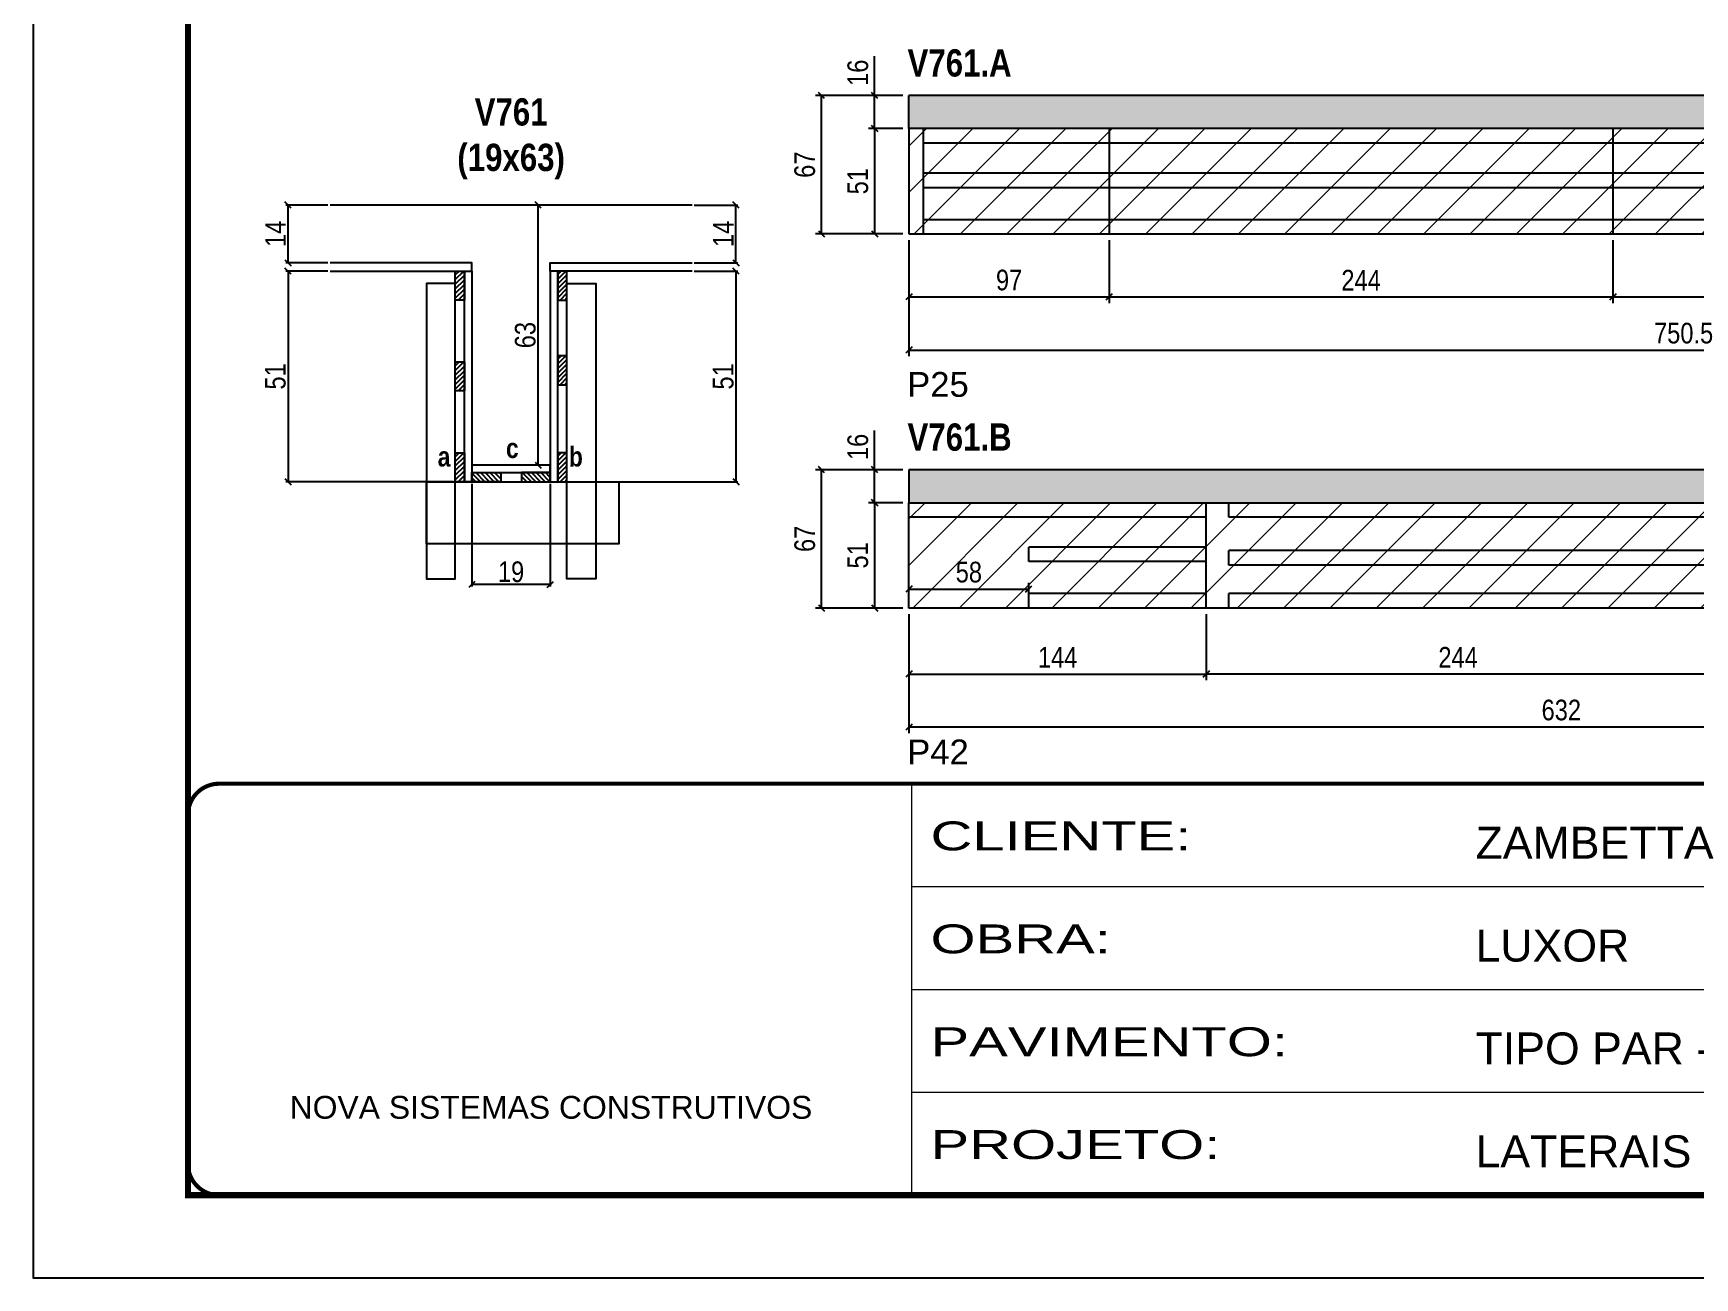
# Model space of a CAD drawing. Extents: x 3309 to 9563, y -2522 to 14608.
# Drawn here: x 4908 to 5713, y 7815 to 8418 of the extents above; entities that cross this region are included whole.
import ezdxf

# ---------------------------------------------------------------- set-up
doc = ezdxf.new("R2010")
doc.units = 0
doc.header["$PDMODE"] = 35
doc.header["$PDSIZE"] = -10
doc.linetypes.add('CONTINUO', pattern=[0])
doc.linetypes.add('DASHED', pattern=[0.75, 0.5, -0.25])
for name, color, linetype in [('5', 5, 'Continuous'), ('COTA', 241, 'Continuous'), ('detalhes', 4, 'Continuous'), ('NOMENCLATURA', 7, 'Continuous'), ('Painéis', 200, 'Continuous'), ('SARR_2.2x7', 40, 'Continuous'), ('SARR_3.5x7', 81, 'Continuous')]:
    doc.layers.add(name, color=color, linetype=linetype)
for name, color, linetype, lineweight in [('CONCRETO', 251, 'Continuous', 25), ('Folhas', 255, 'Continuous', 9), ('Hachura', 251, 'Continuous', 9), ('SARRAFO DE PRESSAO', 251, 'DASHED', 9)]:
    doc.layers.add(name, color=color, linetype=linetype, lineweight=lineweight)
doc.layers.add('Laje_Perimetro', color=7, linetype='Continuous', plot=False)
doc.styles.add('ARIAL', font='arial.ttf')
doc.styles.add('COTA TECNICA', font='techl___.ttf', dxfattribs={"height": 10})
doc.styles.add('COTA TECNICA 2X', font='techl___.ttf', dxfattribs={"height": 10})
doc.styles.get("Standard").update_dxf_attribs({"font": 'arial.ttf'})
doc.styles.add('TECNICA', font='techb___.ttf', dxfattribs={"height": 10})
doc.styles.add('Tecnologia', font='')
doc.styles.get('Tecnologia').set_extended_font_data('Forgotten Futurist')
doc.dimstyles.new('PAINEL', dxfattribs={"dimtxt": 10, "dimasz": 3, "dimexe": 3, "dimexo": 3, "dimgap": 3, "dimtad": 1, "dimdec": 1, "dimzin": 12, "dimdsep": 46, "dimtxsty": 'COTA TECNICA', "dimblk1": 'OBLIQUE', "dimblk2": 'OBLIQUE', "dimsah": 1, "dimcen": 0.9, "dimclrd": 4, "dimclre": 4, "dimclrt": 240, "dimadec": 1, "dimazin": 3, "dimtfac": 1, "dimtdec": 1, "dimtmove": 0, "dimatfit": 3, "dimfxl": 1, "dimtolj": 1, "dimtzin": 12, "dimarcsym": 0})
doc.dimstyles.new('SECAO', dxfattribs={"dimscale": 0.333333, "dimtxt": 5, "dimasz": 9, "dimexe": 3, "dimexo": 3, "dimgap": 3, "dimtad": 1, "dimdec": 1, "dimlfac": 0.5, "dimzin": 12, "dimdsep": 46, "dimtxsty": 'COTA TECNICA 2X', "dimblk1": 'OBLIQUE', "dimblk2": 'OBLIQUE', "dimsah": 1, "dimcen": 0.9, "dimclrd": 4, "dimclre": 4, "dimclrt": 240, "dimadec": 1, "dimazin": 3, "dimtfac": 1, "dimtdec": 1, "dimtmove": 0, "dimatfit": 3, "dimfxl": 1, "dimtolj": 1, "dimtzin": 12, "dimarcsym": 0})
pattern_1 = [(135, (38355.8863, -115311.7013), (-1.122532015, -1.122532015), [])]
pattern_2 = [(45, (-118399.822, -24933.0702), (-1.122532015, 1.122532015), [])]
pattern_3 = [(45, (-118399.822, -25021.0702), (-1.122532015, 1.122532015), [])]

# ---------------------------------------------------------------- blocks, each defined once
blk = doc.blocks.new('9999999999')
at = {"color": 30, "linetype": 'CONTINUO'}
for p, q in [((98564.56, 34230.21), (98564.56, 34429.45)), ((98564.56, 34379.64), (99583.98, 34379.64)), ((98564.56, 34329.83), (99487.98, 34329.83)), ((98564.56, 34280.02), (99487.98, 34280.02))]:
    blk.add_line(p, q, dxfattribs=at)
at = {"color": 30, "linetype": 'CONTINUO', "const_width": 2}
blk.add_lwpolyline([(99583.98, 34230.21), (99583.98, 34414.45, 0.414214), (99568.98, 34429.45), (98228.98, 34429.45, 0.414214), (98213.98, 34414.45), (98213.98, 34245.21, 0.414214), (98228.98, 34230.21), (99583.98, 34230.21)], format="xyb", dxfattribs=at)
at = {"layer": 'Folhas'}
blk.add_lwpolyline([(98138.98, 34190.21), (99623.98, 34190.21), (99623.98, 35240.21), (98138.98, 35240.21)], close=True, dxfattribs=at)
at = {"layer": 'Folhas', "color": 30, "const_width": 3}
blk.add_lwpolyline([(98213.98, 34230.21), (99583.98, 34230.21), (99583.98, 35200.21), (98213.98, 35200.21)], close=True, dxfattribs=at)
at = {"color": 7, "linetype": 'Continuous', "ltscale": 5, "style": 'ARIAL'}
for s, height, p in [('ZAMBETTA', 15.483, (98837.68, 34393.13)), ('LUXOR', 15.483, (98837.68, 34343.32)), ('TIPO PAR - 1°ETAPA', 15.4829, (98837.68, 34293.51)), ('NOVA SISTEMAS CONSTRUTIVOS', 11.0592, (98263.19, 34267.21)), ('LATERAIS DE VIGAS', 15.4829, (98837.68, 34243.7))]:
    blk.add_text(s, height=height, dxfattribs=at).set_placement(p)
at = {"layer": 'Folhas', "color": 7, "style": 'Tecnologia', "width": 1.5}
for s, p in [('CLIENTE:', (98573.65, 34397.17)), ('OBRA:', (98573.65, 34347.31)), ('PAVIMENTO:', (98573.65, 34297.5)), ('PROJETO:', (98573.65, 34247.69))]:
    blk.add_text(s, height=14, dxfattribs=at).set_placement(p)
blk = doc.blocks.new('_Oblique')
at = {"color": 0, "linetype": 'ByBlock', "lineweight": -2}
blk.add_line((-0.5, -0.5), (0.5, 0.5), dxfattribs=at)
blk = doc.blocks.new('*D2655')
at = {"layer": 'COTA', "color": 4, "lineweight": -2, "transparency": 16777216}
for p, q in [((5120.35, 8199.47), (5120.35, 8149.72)), ((5158.35, 8199.47), (5158.35, 8149.72)), ((5158.35, 8150.72), (5120.35, 8150.72))]:
    blk.add_line(p, q, dxfattribs=at)
at = {"layer": 'Defpoints', "color": 0, "transparency": 16777216}
for p in [(5120.35, 8200.47), (5158.35, 8200.47), (5120.35, 8150.72)]:
    blk.add_point(p, dxfattribs=at)
at = {"layer": 'COTA', "color": 4, "lineweight": -2, "transparency": 16777216, "xscale": 3, "yscale": 3, "zscale": 3, "rotation": 180}
blk.add_blockref('_Oblique', (5120.35, 8150.72), dxfattribs=at)
at = {"layer": 'COTA', "color": 4, "lineweight": -2, "transparency": 16777216, "xscale": 3, "yscale": 3, "zscale": 3}
blk.add_blockref('_Oblique', (5158.35, 8150.72), dxfattribs=at)
at = {"layer": 'COTA', "color": 240, "transparency": 16777216, "insert": (5139.35, 8156.81), "char_height": 10, "attachment_point": 5, "style": 'COTA TECNICA 2X'}
blk.add_mtext('\\A1;19', dxfattribs=at)
blk = doc.blocks.new('*D2656')
at = {"layer": 'COTA', "color": 4, "lineweight": -2, "transparency": 16777216}
for p, q in [((5050.65, 8302.47), (5030.3, 8302.47)), ((5031.3, 8302.47), (5031.3, 8200.47)), ((5111.35, 8200.47), (5030.3, 8200.47))]:
    blk.add_line(p, q, dxfattribs=at)
at = {"layer": 'Defpoints', "color": 0, "transparency": 16777216}
for p in [(5051.65, 8302.47), (5031.3, 8200.47), (5112.35, 8200.47, 0)]:
    blk.add_point(p, dxfattribs=at)
at = {"layer": 'COTA', "color": 4, "lineweight": -2, "transparency": 16777216, "xscale": 3, "yscale": 3, "zscale": 3}
for p, rotation in [((5031.3, 8302.47), 90), ((5031.3, 8200.47), 270)]:
    blk.add_blockref('_Oblique', p, dxfattribs=dict(at, rotation=rotation))
at = {"layer": 'COTA', "color": 240, "transparency": 16777216, "insert": (5025.19, 8251.47), "char_height": 10, "attachment_point": 5, "rotation": 90, "style": 'COTA TECNICA 2X'}
blk.add_mtext('\\A1;51', dxfattribs=at)
blk = doc.blocks.new('*D2657')
at = {"layer": 'COTA', "color": 4, "lineweight": -2, "transparency": 16777216}
for p, q in [((5228.05, 8302.47), (5249.27, 8302.47)), ((5248.27, 8302.47), (5248.27, 8200.47)), ((5167.35, 8200.47), (5249.27, 8200.47))]:
    blk.add_line(p, q, dxfattribs=at)
at = {"layer": 'Defpoints', "color": 0, "transparency": 16777216}
for p in [(5227.05, 8302.47), (5166.35, 8200.47, 0), (5248.27, 8200.47)]:
    blk.add_point(p, dxfattribs=at)
at = {"layer": 'COTA', "color": 4, "lineweight": -2, "transparency": 16777216, "xscale": 3, "yscale": 3, "zscale": 3}
for p, rotation in [((5248.27, 8302.47), 90), ((5248.27, 8200.47), 270)]:
    blk.add_blockref('_Oblique', p, dxfattribs=dict(at, rotation=rotation))
at = {"layer": 'COTA', "color": 240, "transparency": 16777216, "insert": (5242.16, 8251.47), "char_height": 10, "attachment_point": 5, "rotation": 90, "style": 'COTA TECNICA 2X'}
blk.add_mtext('\\A1;51', dxfattribs=at)
blk = doc.blocks.new('*D2658')
at = {"layer": 'COTA', "color": 4, "lineweight": -2, "transparency": 16777216}
for p, q in [((5157.35, 8334.47), (5151.49, 8334.47)), ((5152.49, 8208.47), (5152.49, 8334.47)), ((5157.35, 8208.47), (5151.49, 8208.47))]:
    blk.add_line(p, q, dxfattribs=at)
at = {"layer": 'Defpoints', "color": 0, "transparency": 16777216}
for p in [(5152.49, 8334.47), (5158.35, 8334.47), (5158.35, 8208.47)]:
    blk.add_point(p, dxfattribs=at)
at = {"layer": 'COTA', "color": 4, "lineweight": -2, "transparency": 16777216, "xscale": 3, "yscale": 3, "zscale": 3}
for p, rotation in [((5152.49, 8334.47), 90), ((5152.49, 8208.47), 270)]:
    blk.add_blockref('_Oblique', p, dxfattribs=dict(at, rotation=rotation))
at = {"layer": 'COTA', "color": 240, "transparency": 16777216, "insert": (5146.27, 8271.47), "char_height": 10, "attachment_point": 5, "rotation": 90, "style": 'COTA TECNICA 2X'}
blk.add_mtext('\\A1;63', dxfattribs=at)
blk = doc.blocks.new('*D2659')
at = {"layer": 'COTA', "color": 4, "lineweight": -2, "transparency": 16777216}
for p, q in [((5228.05, 8334.47), (5249.27, 8334.47)), ((5248.27, 8306.47), (5248.27, 8334.47)), ((5228.05, 8306.47), (5249.27, 8306.47))]:
    blk.add_line(p, q, dxfattribs=at)
at = {"layer": 'Defpoints', "color": 0, "transparency": 16777216}
for p in [(5227.05, 8334.47), (5248.27, 8334.47), (5227.05, 8306.47)]:
    blk.add_point(p, dxfattribs=at)
at = {"layer": 'COTA', "color": 4, "lineweight": -2, "transparency": 16777216, "xscale": 3, "yscale": 3, "zscale": 3}
for p, rotation in [((5248.27, 8334.47), 90), ((5248.27, 8306.47), 270)]:
    blk.add_blockref('_Oblique', p, dxfattribs=dict(at, rotation=rotation))
at = {"layer": 'COTA', "color": 240, "transparency": 16777216, "insert": (5242.19, 8320.47), "char_height": 10, "attachment_point": 5, "rotation": 90, "style": 'COTA TECNICA 2X'}
blk.add_mtext('\\A1;14', dxfattribs=at)
blk = doc.blocks.new('*D2684')
at = {"layer": 'COTA', "color": 4, "lineweight": -2, "transparency": 16777216}
for p, q in [((5050.65, 8334.47), (5030.3, 8334.47)), ((5031.3, 8306.47), (5031.3, 8334.47)), ((5050.65, 8306.47), (5030.3, 8306.47))]:
    blk.add_line(p, q, dxfattribs=at)
at = {"layer": 'Defpoints', "color": 0, "transparency": 16777216}
for p in [(5031.3, 8334.47), (5051.65, 8334.47), (5051.65, 8306.47)]:
    blk.add_point(p, dxfattribs=at)
at = {"layer": 'COTA', "color": 4, "lineweight": -2, "transparency": 16777216, "xscale": 3, "yscale": 3, "zscale": 3}
for p, rotation in [((5031.3, 8334.47), 90), ((5031.3, 8306.47), 270)]:
    blk.add_blockref('_Oblique', p, dxfattribs=dict(at, rotation=rotation))
at = {"layer": 'COTA', "color": 240, "transparency": 16777216, "insert": (5025.23, 8320.47), "char_height": 10, "attachment_point": 5, "rotation": 90, "style": 'COTA TECNICA 2X'}
blk.add_mtext('\\A1;14', dxfattribs=at)
blk = doc.blocks.new('*D2665')
at = {"layer": 'COTA', "color": 4, "lineweight": -2, "transparency": 16777216}
for p, q in [((5332.12, 8136.31), (5332.12, 8078.64)), ((5964.12, 8136.31), (5964.12, 8078.64)), ((5964.12, 8081.64), (5332.12, 8081.64))]:
    blk.add_line(p, q, dxfattribs=at)
at = {"layer": 'Defpoints', "color": 0, "transparency": 16777216}
for p in [(5332.12, 8139.31), (5964.12, 8139.31), (5332.12, 8081.64)]:
    blk.add_point(p, dxfattribs=at)
at = {"layer": 'COTA', "color": 4, "lineweight": -2, "transparency": 16777216, "xscale": 3, "yscale": 3, "zscale": 3, "rotation": 180}
blk.add_blockref('_Oblique', (5332.12, 8081.64), dxfattribs=at)
at = {"layer": 'COTA', "color": 4, "lineweight": -2, "transparency": 16777216, "xscale": 3, "yscale": 3, "zscale": 3}
blk.add_blockref('_Oblique', (5964.12, 8081.64), dxfattribs=at)
at = {"layer": 'COTA', "color": 240, "transparency": 16777216, "insert": (5648.12, 8089.86), "char_height": 10, "attachment_point": 5, "style": 'COTA TECNICA'}
blk.add_mtext('\\A1;632', dxfattribs=at)
blk = doc.blocks.new('*D2653')
at = {"layer": 'COTA', "color": 4, "lineweight": -2, "transparency": 16777216}
for p, q in [((5476.12, 8136.31), (5476.12, 8104.36)), ((5720.12, 8136.31), (5720.12, 8104.36)), ((5720.12, 8107.36), (5476.12, 8107.36))]:
    blk.add_line(p, q, dxfattribs=at)
at = {"layer": 'Defpoints', "color": 0, "transparency": 16777216}
for p in [(5476.12, 8139.31), (5720.12, 8139.31), (5476.12, 8107.36)]:
    blk.add_point(p, dxfattribs=at)
at = {"layer": 'COTA', "color": 4, "lineweight": -2, "transparency": 16777216, "xscale": 3, "yscale": 3, "zscale": 3, "rotation": 180}
blk.add_blockref('_Oblique', (5476.12, 8107.36), dxfattribs=at)
at = {"layer": 'COTA', "color": 4, "lineweight": -2, "transparency": 16777216, "xscale": 3, "yscale": 3, "zscale": 3}
blk.add_blockref('_Oblique', (5720.12, 8107.36), dxfattribs=at)
at = {"layer": 'COTA', "color": 240, "transparency": 16777216, "insert": (5598.12, 8115.43), "char_height": 10, "attachment_point": 5, "style": 'COTA TECNICA'}
blk.add_mtext('\\A1;244', dxfattribs=at)
blk = doc.blocks.new('*D2666')
at = {"layer": 'COTA', "color": 4, "lineweight": -2, "transparency": 16777216}
for p, q in [((5332.12, 8142.31), (5332.12, 8151.51)), ((5332.12, 8148.51), (5390.12, 8148.51)), ((5390.12, 8142.31), (5390.12, 8151.51))]:
    blk.add_line(p, q, dxfattribs=at)
at = {"layer": 'Defpoints', "color": 0, "transparency": 16777216}
for p in [(5390.12, 8148.51), (5332.12, 8139.31), (5390.12, 8139.31)]:
    blk.add_point(p, dxfattribs=at)
at = {"layer": 'COTA', "color": 4, "lineweight": -2, "transparency": 16777216, "xscale": 3, "yscale": 3, "zscale": 3, "rotation": 180}
blk.add_blockref('_Oblique', (5332.12, 8148.51), dxfattribs=at)
at = {"layer": 'COTA', "color": 4, "lineweight": -2, "transparency": 16777216, "xscale": 3, "yscale": 3, "zscale": 3}
blk.add_blockref('_Oblique', (5390.12, 8148.51), dxfattribs=at)
at = {"layer": 'COTA', "color": 240, "transparency": 16777216, "insert": (5361.12, 8156.64), "char_height": 10, "attachment_point": 5, "style": 'COTA TECNICA'}
blk.add_mtext('\\A1;58', dxfattribs=at)
blk = doc.blocks.new('*D2667')
at = {"layer": 'COTA', "color": 4, "lineweight": -2, "transparency": 16777216}
for p, q in [((5329.12, 8190.31), (5312.47, 8190.31)), ((5315.47, 8190.31), (5315.47, 8139.31)), ((5329.12, 8139.31), (5312.47, 8139.31))]:
    blk.add_line(p, q, dxfattribs=at)
at = {"layer": 'Defpoints', "color": 0, "transparency": 16777216}
for p in [(5332.12, 8190.31), (5315.47, 8139.31), (5332.12, 8139.31)]:
    blk.add_point(p, dxfattribs=at)
at = {"layer": 'COTA', "color": 4, "lineweight": -2, "transparency": 16777216, "xscale": 3, "yscale": 3, "zscale": 3}
for p, rotation in [((5315.47, 8190.31), 90), ((5315.47, 8139.31), 270)]:
    blk.add_blockref('_Oblique', p, dxfattribs=dict(at, rotation=rotation))
at = {"layer": 'COTA', "color": 240, "transparency": 16777216, "insert": (5307.36, 8164.81), "char_height": 10, "attachment_point": 5, "rotation": 90, "style": 'COTA TECNICA'}
blk.add_mtext('\\A1;51', dxfattribs=at)
blk = doc.blocks.new('*D2668')
at = {"layer": 'COTA', "color": 4, "lineweight": -2, "transparency": 16777216}
for p, q in [((5315.47, 8206.31), (5315.47, 8225.33)), ((5329.12, 8206.31), (5312.47, 8206.31)), ((5315.47, 8190.31), (5315.47, 8206.31)), ((5329.12, 8190.31), (5312.47, 8190.31))]:
    blk.add_line(p, q, dxfattribs=at)
at = {"layer": 'Defpoints', "color": 0, "transparency": 16777216}
for p in [(5315.47, 8206.31), (5332.12, 8206.31), (5332.12, 8190.31)]:
    blk.add_point(p, dxfattribs=at)
at = {"layer": 'COTA', "color": 4, "lineweight": -2, "transparency": 16777216, "xscale": 3, "yscale": 3, "zscale": 3}
for p, rotation in [((5315.47, 8206.31), 90), ((5315.47, 8190.31), 270)]:
    blk.add_blockref('_Oblique', p, dxfattribs=dict(at, rotation=rotation))
at = {"layer": 'COTA', "color": 240, "transparency": 16777216, "insert": (5307.37, 8217.32), "char_height": 10, "attachment_point": 5, "rotation": 90, "style": 'COTA TECNICA'}
blk.add_mtext('\\A1;16', dxfattribs=at)
blk = doc.blocks.new('*D2669')
at = {"layer": 'COTA', "color": 4, "lineweight": -2, "transparency": 16777216}
for p, q in [((5329.12, 8206.31), (5286.76, 8206.31)), ((5289.76, 8139.31), (5289.76, 8206.31)), ((5329.12, 8139.31), (5286.76, 8139.31))]:
    blk.add_line(p, q, dxfattribs=at)
at = {"layer": 'Defpoints', "color": 0, "transparency": 16777216}
for p in [(5289.76, 8206.31), (5332.12, 8206.31), (5332.12, 8139.31)]:
    blk.add_point(p, dxfattribs=at)
at = {"layer": 'COTA', "color": 4, "lineweight": -2, "transparency": 16777216, "xscale": 3, "yscale": 3, "zscale": 3}
for p, rotation in [((5289.76, 8206.31), 90), ((5289.76, 8139.31), 270)]:
    blk.add_blockref('_Oblique', p, dxfattribs=dict(at, rotation=rotation))
at = {"layer": 'COTA', "color": 240, "transparency": 16777216, "insert": (5281.66, 8172.81), "char_height": 10, "attachment_point": 5, "rotation": 90, "style": 'COTA TECNICA'}
blk.add_mtext('\\A1;67', dxfattribs=at)
blk = doc.blocks.new('*D2705')
at = {"layer": 'COTA', "color": 4, "lineweight": -2, "transparency": 16777216}
for p, q in [((5332.12, 8136.31), (5332.12, 8104.36)), ((5476.12, 8136.31), (5476.12, 8104.36)), ((5332.12, 8107.36), (5476.12, 8107.36))]:
    blk.add_line(p, q, dxfattribs=at)
at = {"layer": 'Defpoints', "color": 0, "transparency": 16777216}
for p in [(5332.12, 8139.31), (5476.12, 8139.31), (5476.12, 8107.36)]:
    blk.add_point(p, dxfattribs=at)
at = {"layer": 'COTA', "color": 4, "lineweight": -2, "transparency": 16777216, "xscale": 3, "yscale": 3, "zscale": 3, "rotation": 180}
blk.add_blockref('_Oblique', (5332.12, 8107.36), dxfattribs=at)
at = {"layer": 'COTA', "color": 4, "lineweight": -2, "transparency": 16777216, "xscale": 3, "yscale": 3, "zscale": 3}
blk.add_blockref('_Oblique', (5476.12, 8107.36), dxfattribs=at)
at = {"layer": 'COTA', "color": 240, "transparency": 16777216, "insert": (5404.12, 8115.43), "char_height": 10, "attachment_point": 5, "style": 'COTA TECNICA'}
blk.add_mtext('\\A1;144', dxfattribs=at)
blk = doc.blocks.new('*D5366')
at = {"layer": 'COTA', "color": 4, "lineweight": -2, "transparency": 16777216}
for p, q in [((5332.12, 8317.51), (5332.12, 8261.26)), ((6082.62, 8317.51), (6082.62, 8261.26)), ((5332.12, 8264.26), (6082.62, 8264.26))]:
    blk.add_line(p, q, dxfattribs=at)
at = {"layer": 'Defpoints', "color": 0, "transparency": 16777216}
for p in [(5332.12, 8320.51), (6082.62, 8320.51), (6082.62, 8264.26)]:
    blk.add_point(p, dxfattribs=at)
at = {"layer": 'COTA', "color": 4, "lineweight": -2, "transparency": 16777216, "xscale": 3, "yscale": 3, "zscale": 3, "rotation": 180}
blk.add_blockref('_Oblique', (5332.12, 8264.26), dxfattribs=at)
at = {"layer": 'COTA', "color": 4, "lineweight": -2, "transparency": 16777216, "xscale": 3, "yscale": 3, "zscale": 3}
blk.add_blockref('_Oblique', (6082.62, 8264.26), dxfattribs=at)
at = {"layer": 'COTA', "color": 240, "transparency": 16777216, "insert": (5707.37, 8272.37), "char_height": 10, "attachment_point": 5, "style": 'COTA TECNICA'}
blk.add_mtext('\\A1;750.5', dxfattribs=at)
blk = doc.blocks.new('*D5367')
at = {"layer": 'COTA', "color": 4, "lineweight": -2, "transparency": 16777216}
for p, q in [((5332.12, 8317.51), (5332.12, 8286.99)), ((5429.12, 8317.51), (5429.12, 8286.99)), ((5332.12, 8289.99), (5429.12, 8289.99))]:
    blk.add_line(p, q, dxfattribs=at)
at = {"layer": 'Defpoints', "color": 0, "transparency": 16777216}
for p in [(5332.12, 8320.51), (5429.12, 8320.51), (5429.12, 8289.99)]:
    blk.add_point(p, dxfattribs=at)
at = {"layer": 'COTA', "color": 4, "lineweight": -2, "transparency": 16777216, "xscale": 3, "yscale": 3, "zscale": 3, "rotation": 180}
blk.add_blockref('_Oblique', (5332.12, 8289.99), dxfattribs=at)
at = {"layer": 'COTA', "color": 4, "lineweight": -2, "transparency": 16777216, "xscale": 3, "yscale": 3, "zscale": 3}
blk.add_blockref('_Oblique', (5429.12, 8289.99), dxfattribs=at)
at = {"layer": 'COTA', "color": 240, "transparency": 16777216, "insert": (5380.62, 8298.09), "char_height": 10, "attachment_point": 5, "style": 'COTA TECNICA'}
blk.add_mtext('\\A1;97', dxfattribs=at)
blk = doc.blocks.new('*D5368')
at = {"layer": 'COTA', "color": 4, "lineweight": -2, "transparency": 16777216}
for p, q in [((5429.12, 8317.51), (5429.12, 8286.99)), ((5673.12, 8317.51), (5673.12, 8286.99)), ((5429.12, 8289.99), (5673.12, 8289.99))]:
    blk.add_line(p, q, dxfattribs=at)
at = {"layer": 'Defpoints', "color": 0, "transparency": 16777216}
for p in [(5429.12, 8320.51), (5673.12, 8320.51), (5673.12, 8289.99)]:
    blk.add_point(p, dxfattribs=at)
at = {"layer": 'COTA', "color": 4, "lineweight": -2, "transparency": 16777216, "xscale": 3, "yscale": 3, "zscale": 3, "rotation": 180}
blk.add_blockref('_Oblique', (5429.12, 8289.99), dxfattribs=at)
at = {"layer": 'COTA', "color": 4, "lineweight": -2, "transparency": 16777216, "xscale": 3, "yscale": 3, "zscale": 3}
blk.add_blockref('_Oblique', (5673.12, 8289.99), dxfattribs=at)
at = {"layer": 'COTA', "color": 240, "transparency": 16777216, "insert": (5551.12, 8298.07), "char_height": 10, "attachment_point": 5, "style": 'COTA TECNICA'}
blk.add_mtext('\\A1;244', dxfattribs=at)
blk = doc.blocks.new('*D5370')
at = {"layer": 'COTA', "color": 4, "lineweight": -2, "transparency": 16777216}
for p, q in [((5673.12, 8317.51), (5673.12, 8286.99)), ((5917.12, 8317.51), (5917.12, 8286.99)), ((5673.12, 8289.99), (5917.12, 8289.99))]:
    blk.add_line(p, q, dxfattribs=at)
at = {"layer": 'Defpoints', "color": 0, "transparency": 16777216}
for p in [(5673.12, 8320.51), (5917.12, 8320.51), (5917.12, 8289.99)]:
    blk.add_point(p, dxfattribs=at)
at = {"layer": 'COTA', "color": 4, "lineweight": -2, "transparency": 16777216, "xscale": 3, "yscale": 3, "zscale": 3, "rotation": 180}
blk.add_blockref('_Oblique', (5673.12, 8289.99), dxfattribs=at)
at = {"layer": 'COTA', "color": 4, "lineweight": -2, "transparency": 16777216, "xscale": 3, "yscale": 3, "zscale": 3}
blk.add_blockref('_Oblique', (5917.12, 8289.99), dxfattribs=at)
at = {"layer": 'COTA', "color": 240, "transparency": 16777216, "insert": (5795.12, 8298.07), "char_height": 10, "attachment_point": 5, "style": 'COTA TECNICA'}
blk.add_mtext('\\A1;244', dxfattribs=at)
blk = doc.blocks.new('*D5360')
at = {"layer": 'COTA', "color": 4, "lineweight": -2, "transparency": 16777216}
for p, q in [((5329.12, 8371.51), (5312.47, 8371.51)), ((5315.47, 8371.51), (5315.47, 8320.51)), ((5329.12, 8320.51), (5312.47, 8320.51))]:
    blk.add_line(p, q, dxfattribs=at)
at = {"layer": 'Defpoints', "color": 0, "transparency": 16777216}
for p in [(5332.12, 8371.51), (5315.47, 8320.51), (5332.12, 8320.51)]:
    blk.add_point(p, dxfattribs=at)
at = {"layer": 'COTA', "color": 4, "lineweight": -2, "transparency": 16777216, "xscale": 3, "yscale": 3, "zscale": 3}
for p, rotation in [((5315.47, 8371.51), 90), ((5315.47, 8320.51), 270)]:
    blk.add_blockref('_Oblique', p, dxfattribs=dict(at, rotation=rotation))
at = {"layer": 'COTA', "color": 240, "transparency": 16777216, "insert": (5307.36, 8346.01), "char_height": 10, "attachment_point": 5, "rotation": 90, "style": 'COTA TECNICA'}
blk.add_mtext('\\A1;51', dxfattribs=at)
blk = doc.blocks.new('*D5361')
at = {"layer": 'COTA', "color": 4, "lineweight": -2, "transparency": 16777216}
for p, q in [((5315.47, 8387.51), (5315.47, 8406.53)), ((5329.12, 8387.51), (5312.47, 8387.51)), ((5315.47, 8371.51), (5315.47, 8387.51)), ((5329.12, 8371.51), (5312.47, 8371.51))]:
    blk.add_line(p, q, dxfattribs=at)
at = {"layer": 'Defpoints', "color": 0, "transparency": 16777216}
for p in [(5315.47, 8387.51), (5332.12, 8387.51), (5332.12, 8371.51)]:
    blk.add_point(p, dxfattribs=at)
at = {"layer": 'COTA', "color": 4, "lineweight": -2, "transparency": 16777216, "xscale": 3, "yscale": 3, "zscale": 3}
for p, rotation in [((5315.47, 8387.51), 90), ((5315.47, 8371.51), 270)]:
    blk.add_blockref('_Oblique', p, dxfattribs=dict(at, rotation=rotation))
at = {"layer": 'COTA', "color": 240, "transparency": 16777216, "insert": (5307.37, 8398.52), "char_height": 10, "attachment_point": 5, "rotation": 90, "style": 'COTA TECNICA'}
blk.add_mtext('\\A1;16', dxfattribs=at)
blk = doc.blocks.new('*D5362')
at = {"layer": 'COTA', "color": 4, "lineweight": -2, "transparency": 16777216}
for p, q in [((5329.12, 8387.51), (5286.76, 8387.51)), ((5289.76, 8320.51), (5289.76, 8387.51)), ((5329.12, 8320.51), (5286.76, 8320.51))]:
    blk.add_line(p, q, dxfattribs=at)
at = {"layer": 'Defpoints', "color": 0, "transparency": 16777216}
for p in [(5289.76, 8387.51), (5332.12, 8387.51), (5332.12, 8320.51)]:
    blk.add_point(p, dxfattribs=at)
at = {"layer": 'COTA', "color": 4, "lineweight": -2, "transparency": 16777216, "xscale": 3, "yscale": 3, "zscale": 3}
for p, rotation in [((5289.76, 8387.51), 90), ((5289.76, 8320.51), 270)]:
    blk.add_blockref('_Oblique', p, dxfattribs=dict(at, rotation=rotation))
at = {"layer": 'COTA', "color": 240, "transparency": 16777216, "insert": (5281.66, 8354.01), "char_height": 10, "attachment_point": 5, "rotation": 90, "style": 'COTA TECNICA'}
blk.add_mtext('\\A1;67', dxfattribs=at)

msp = doc.modelspace()

# ---------------------------------------------------------------- hatches: boundary and pattern name
at = {"layer": 'COTA'}
h = msp.add_hatch(dxfattribs=at)
h.set_pattern_fill('AR-CONC', color=256, scale=0.03)
h.set_pattern_definition([(50, (-4774.8644, 142.3854), (5.46554, -0.4781726), [0.5715, -6.2865]), (355, (-4774.8644, 142.3854), (-1.0573026, 5.7317054), [0.4572, -5.0292175]), (100.451445, (-4774.409, 142.3455), (4.4082374, 5.2535326), [0.4857003, -5.3427073]), (46.1842, (-4774.8644, 143.9094), (8.1323712, -1.26127), [0.85725, -9.42975]), (96.63556, (-4774.187, 143.804), (7.122124, 7.4227837), [0.7285507, -8.014068]), (351.18415, (-4774.864, 143.909), (7.122124, 7.4227837), [0.685799, -7.543792]), (21, (-4774.1024, 143.5284), (4.5484317, -3.067956), [0.5715, -6.2865]), (326, (-4774.1024, 143.5284), (1.8540609, 5.525639), [0.4572, -5.0292]), (71.451445, (-4773.7233, 143.2727), (6.4024926, 2.457683), [0.4857003, -5.3426981]), (37.5, (-4774.8644, 142.3854), (0.0926581, 2.53665117), [0, -4.96824, 0, -5.1054, 0, -5.04825]), (7.5, (-4774.8644, 142.3854), (2.0045899, 3.00541724), [0, -2.91084, 0, -4.85394, 0, -1.92405]), (327.5, (-4776.5636, 142.3854), (4.06771786, -0.17186232), [0, -1.905, 0, -5.9436, 0, -7.8867]), (317.5, (-4777.3256, 142.3854), (4.4438754, 0.7627947), [0, -2.4765, 0, -3.94716, 0, -5.6007])])
h.paths.add_polyline_path([(6112.62, 8371.51), (6159.22, 8371.51), (6159.22, 8385.51), (5918.02, 8385.51), (5918.02, 8387.51), (5332.12, 8387.51), (5332.12, 8371.51), (6082.62, 8371.51), (6082.62, 8320.51), (6112.62, 8320.51)])
h = msp.add_hatch(dxfattribs=at)
h.set_pattern_fill('AR-CONC', color=256, scale=0.03)
h.set_pattern_definition([(50, (1732.2174, -3998.8667), (5.46554, -0.4781726), [0.5715, -6.2865]), (355, (1732.2174, -3998.8667), (-1.0573026, 5.7317054), [0.4572, -5.0292175]), (100.451445, (1732.673, -3998.9066), (4.4082374, 5.2535326), [0.4857003, -5.3427073]), (46.1842, (1732.2174, -3997.343), (8.1323712, -1.26127), [0.85725, -9.42975]), (96.63556, (1732.895, -3997.448), (7.122124, 7.4227837), [0.7285507, -8.014068]), (351.18415, (1732.2174, -3997.343), (7.122124, 7.422784), [0.685799, -7.543792]), (21, (1732.9794, -3997.7237), (4.5484317, -3.067956), [0.5715, -6.2865]), (326, (1732.9794, -3997.7237), (1.8540609, 5.525639), [0.4572, -5.0292]), (71.451445, (1733.3585, -3997.9794), (6.4024926, 2.457683), [0.4857003, -5.3426981]), (37.5, (1732.2174, -3998.8667), (0.0926581, 2.53665117), [0, -4.96824, 0, -5.1054, 0, -5.04825]), (7.5, (1732.2174, -3998.8667), (2.0045899, 3.00541724), [0, -2.91084, 0, -4.85394, 0, -1.92405]), (327.5, (1730.5182, -3998.8667), (4.06771786, -0.17186232), [0, -1.905, 0, -5.9436, 0, -7.8867]), (317.5, (1729.7562, -3998.8667), (4.4438754, 0.7627947), [0, -2.4765, 0, -3.94716, 0, -5.6007])])
h.paths.add_polyline_path([(5332.12, 8206.31), (5332.12, 8190.31), (5964.12, 8190.31), (5964.12, 8206.31)])
at = {"layer": 'Hachura', "linetype": 'ByBlock'}
h = msp.add_hatch(dxfattribs=at)
h.set_pattern_fill('ANSI31', color=256, scale=5)
h.paths.add_polyline_path([(5429.12, 8371.51), (5332.12, 8371.51), (5332.12, 8320.51), (5429.12, 8320.51)])
h.paths.add_polyline_path([(5673.12, 8371.51), (5429.12, 8371.51), (5429.12, 8320.51), (5673.12, 8320.51)])
h.paths.add_polyline_path([(5917.12, 8371.51), (5673.12, 8371.51), (5673.12, 8320.51), (5917.12, 8320.51)])
h.paths.add_polyline_path([(6082.62, 8371.51), (5917.12, 8371.51), (5917.12, 8320.51), (6082.62, 8320.51)])
h.paths.add_polyline_path([(6159.22, 8400.51), (5918.02, 8400.51), (5918.02, 8385.51), (6159.22, 8385.51)])
h = msp.add_hatch(dxfattribs=at)
h.set_pattern_fill('ANSI31', color=256, scale=5)
h.set_pattern_definition([(45, (-1585, -14.385), (-11.22532, 11.22532), [])])
h.paths.add_polyline_path([(5476.12, 8190.31), (5332.12, 8190.31), (5332.12, 8139.31), (5476.12, 8139.31)])
h.paths.add_polyline_path([(5720.12, 8190.31), (5476.12, 8190.31), (5476.12, 8139.31), (5720.12, 8139.31)])
h.paths.add_polyline_path([(5964.12, 8190.31), (5720.12, 8190.31), (5720.12, 8139.31), (5964.12, 8139.31)])
at = {"layer": 'SARR_2.2x7'}
h = msp.add_hatch(dxfattribs=at)
h.set_pattern_fill('ANSI31', color=256, scale=0.5)
h.set_pattern_definition(pattern_2)
h.paths.add_polyline_path([(5112.35, 8288.47), (5116.75, 8288.47), (5116.75, 8302.47), (5112.35, 8302.47)])
h = msp.add_hatch(dxfattribs=at)
h.set_pattern_fill('ANSI31', color=256, scale=0.5)
h.set_pattern_definition(pattern_2)
h.paths.add_polyline_path([(5166.35, 8288.47), (5161.95, 8288.47), (5161.95, 8302.47), (5166.35, 8302.47)])
h = msp.add_hatch(dxfattribs=at)
h.set_pattern_fill('ANSI31', color=256, scale=0.5)
h.set_pattern_definition([(45, (-118399.822, -24977.0702), (-1.122532015, 1.122532015), [])])
h.paths.add_polyline_path([(5112.35, 8244.47), (5116.75, 8244.47), (5116.75, 8258.47), (5112.35, 8258.47)])
h = msp.add_hatch(dxfattribs=at)
h.set_pattern_fill('ANSI31', color=256, scale=0.5)
h.set_pattern_definition([(45, (-118399.822, -24974.0702), (-1.122532015, 1.122532015), [])])
h.paths.add_polyline_path([(5166.35, 8247.47), (5161.95, 8247.47), (5161.95, 8261.47), (5166.35, 8261.47)])
h = msp.add_hatch(dxfattribs=at)
h.set_pattern_fill('ANSI31', color=256, scale=0.5)
h.set_pattern_definition(pattern_3)
h.paths.add_polyline_path([(5112.35, 8200.47), (5116.75, 8200.47), (5116.75, 8214.47), (5112.35, 8214.47)])
h = msp.add_hatch(dxfattribs=at)
h.set_pattern_fill('ANSI31', color=256, scale=0.5)
h.set_pattern_definition(pattern_3)
h.paths.add_polyline_path([(5166.35, 8200.47), (5161.95, 8200.47), (5161.95, 8214.47), (5166.35, 8214.47)])
h = msp.add_hatch(dxfattribs=at)
h.set_pattern_fill('ANSI31', color=256, scale=0.5, angle=90)
h.set_pattern_definition(pattern_1)
h.paths.add_polyline_path([(5134.35, 8200.47), (5134.35, 8204.87), (5120.35, 8204.87), (5120.35, 8200.47)])
h = msp.add_hatch(dxfattribs=at)
h.set_pattern_fill('ANSI31', color=256, scale=0.5, angle=90)
h.set_pattern_definition(pattern_1)
h.paths.add_polyline_path([(5144.35, 8204.87), (5144.35, 8200.47), (5158.35, 8200.47), (5158.35, 8204.87)])

# ---------------------------------------------------------------- linework, layer by layer
at = {"layer": 'CONCRETO', "linetype": 'Continuous'}
msp.add_line((5227.05, 8334.47), (5051.65, 8334.47), dxfattribs=at)
at = {"layer": 'COTA'}
for p, q in [((5918.02, 8387.51), (5332.12, 8387.51)), ((5332.12, 8371.51), (5332.12, 8387.51)), ((5964.12, 8206.31), (5332.12, 8206.31)), ((5332.12, 8206.31), (5332.12, 8190.31))]:
    msp.add_line(p, q, dxfattribs=at)
at = {"layer": 'Laje_Perimetro'}
msp.add_lwpolyline([(6392.87, 8864.98), (4907.87, 8864.98), (4907.87, 7814.98), (6392.87, 7814.98)], close=True, dxfattribs=at)
at = {"layer": 'Painéis', "linetype": 'ByBlock'}
for p, q in [((6082.62, 8371.51), (5332.12, 8371.51)), ((5332.12, 8371.51), (5332.12, 8320.51)), ((5429.12, 8371.51), (5429.12, 8320.51)), ((5673.12, 8371.51), (5673.12, 8320.51)), ((5332.12, 8320.51), (6082.62, 8320.51)), ((5332.12, 8139.31), (5332.12, 8190.31)), ((5332.12, 8190.31), (5964.12, 8190.31)), ((5476.12, 8139.31), (5476.12, 8190.31)), ((5964.12, 8139.31), (5332.12, 8139.31))]:
    msp.add_line(p, q, dxfattribs=at)
at = {"layer": 'Painéis', "linetype": 'Continuous', "elevation": 0}
for points in [[(5051.65, 8302.47), (5120.35, 8302.47), (5120.35, 8306.47), (5051.65, 8306.47)], [(5227.05, 8302.47), (5158.35, 8302.47), (5158.35, 8306.47), (5227.05, 8306.47)]]:
    msp.add_lwpolyline(points, dxfattribs=at)
at = {"layer": 'Painéis', "linetype": 'Continuous'}
for points in [[(5116.75, 8200.47), (5116.75, 8302.47), (5120.35, 8302.47), (5120.35, 8200.47)], [(5161.95, 8200.47), (5161.95, 8302.47), (5158.35, 8302.47), (5158.35, 8200.47)], [(5158.35, 8208.47), (5120.35, 8208.47), (5120.35, 8204.87), (5158.35, 8204.87)]]:
    msp.add_lwpolyline(points, close=True, dxfattribs=at)
at = {"layer": 'SARR_2.2x7', "linetype": 'Continuous'}
for p, q in [((5339.12, 8320.51), (5339.12, 8371.51)), ((5339.12, 8364.51), (5429.12, 8364.51)), ((5429.12, 8364.51), (5906.12, 8364.51)), ((5339.12, 8350.01), (5429.12, 8350.01)), ((5429.12, 8350.01), (5906.12, 8350.01)), ((5339.12, 8343.01), (5429.12, 8343.01)), ((5429.12, 8343.01), (5906.12, 8343.01)), ((5339.12, 8327.51), (5429.12, 8327.51)), ((5429.12, 8327.51), (5906.12, 8327.51)), ((5487.12, 8183.31), (5487.12, 8190.31)), ((5476.12, 8183.31), (5332.12, 8183.31)), ((5720.12, 8183.31), (5487.12, 8183.31)), ((5390.12, 8161.81), (5390.12, 8168.81)), ((5476.12, 8168.81), (5390.12, 8168.81)), ((5476.12, 8161.81), (5390.12, 8161.81)), ((5487.12, 8160.14), (5487.12, 8167.14)), ((5720.12, 8167.14), (5487.12, 8167.14)), ((5720.12, 8160.14), (5487.12, 8160.14)), ((5390.12, 8139.31), (5390.12, 8146.31)), ((5476.12, 8146.31), (5390.12, 8146.31)), ((5487.12, 8139.31), (5487.12, 8146.31)), ((5720.12, 8146.31), (5487.12, 8146.31))]:
    msp.add_line(p, q, dxfattribs=at)
at = {"layer": 'SARR_2.2x7'}
for points in [[(5116.75, 8302.47), (5116.75, 8288.47), (5112.35, 8288.47), (5112.35, 8302.47)], [(5161.95, 8302.47), (5161.95, 8288.47), (5166.35, 8288.47), (5166.35, 8302.47)], [(5116.75, 8258.47), (5116.75, 8244.47), (5112.35, 8244.47), (5112.35, 8258.47)], [(5161.95, 8261.47), (5161.95, 8247.47), (5166.35, 8247.47), (5166.35, 8261.47)], [(5116.75, 8214.47), (5116.75, 8200.47), (5112.35, 8200.47), (5112.35, 8214.47)], [(5161.95, 8214.47), (5161.95, 8200.47), (5166.35, 8200.47), (5166.35, 8214.47)], [(5120.35, 8204.87), (5134.35, 8204.87), (5134.35, 8200.47), (5120.35, 8200.47)], [(5158.35, 8204.87), (5144.35, 8204.87), (5144.35, 8200.47), (5158.35, 8200.47)]]:
    msp.add_lwpolyline(points, close=True, dxfattribs=at)
at = {"layer": 'SARR_3.5x7'}
for points in [[(5112.35, 8296.47), (5098.35, 8296.47), (5098.35, 8153.49), (5112.35, 8153.49)], [(5166.35, 8296.47), (5180.35, 8296.47), (5180.35, 8153.49), (5166.35, 8153.49)], [(5098.35, 8200.47), (5191.53, 8200.47), (5191.53, 8170.38), (5098.35, 8170.38)]]:
    msp.add_lwpolyline(points, close=True, dxfattribs=at)

# ---------------------------------------------------------------- block references
at = {"layer": 'SARRAFO DE PRESSAO', "color": 6, "linetype": 'ByBlock'}
msp.add_blockref('9999999999', (-93231.11, -26375.22), dxfattribs=at)

# ---------------------------------------------------------------- texts
at = {"layer": '5', "linetype": 'Continuous'}
for s, p in [('P25', (5331.25, 8241.59)), ('P42', (5331.25, 8063.63))]:
    msp.add_text(s, height=12, rotation=359.99996, dxfattribs=at).set_placement(p)
at = {"layer": 'detalhes', "style": 'TECNICA'}
for s, p in [('c', (5136.89, 8211.94)), ('a', (5103.83, 8207.83)), ('b', (5167.39, 8207.82))]:
    msp.add_text(s, height=9.6, dxfattribs=at).set_placement(p)
at = {"layer": 'NOMENCLATURA', "style": 'TECNICA'}
for s, p in [('V761.A', (5331.4, 8396.7)), ('V761.B', (5331.4, 8215.5))]:
    msp.add_text(s, height=13.2, dxfattribs=at).set_placement(p)
at = {"layer": 'NOMENCLATURA', "insert": (5139.38, 8386.16), "char_height": 13.2, "attachment_point": 2, "style": 'TECNICA'}
msp.add_mtext_dynamic_manual_height_columns('V761\\P(19x63)', width=300.2766, gutter_width=1, heights=[0], dxfattribs=at)

# ---------------------------------------------------------------- dimensions: what is measured, and where the dimension line sits
at = {"layer": 'COTA'}
for base, p1, p2, angle, dimstyle, picture, middle in [((5315.47, 8387.51), (5332.12, 8371.51), (5332.12, 8387.51), 90, 'PAINEL', '*D5361', (5307.37, 8398.52)), ((5289.76, 8387.51), (5332.12, 8320.51), (5332.12, 8387.51), 90, 'PAINEL', '*D5362', (5281.66, 8354.01)), ((5315.47, 8320.51), (5332.12, 8371.51), (5332.12, 8320.51), 90, 'PAINEL', '*D5360', (5307.36, 8346.01)), ((5031.3, 8334.47), (5051.65, 8306.47), (5051.65, 8334.47), 90, 'SECAO', '*D2684', (5025.23, 8320.47)), ((5248.27, 8334.47), (5227.05, 8306.47), (5227.05, 8334.47), 90, 'SECAO', '*D2659', (5242.19, 8320.47)), ((5031.3, 8200.47, 0), (5051.65, 8302.47), (5112.35, 8200.47), 90, 'SECAO', '*D2656', (5025.19, 8251.47, 0)), ((5248.27, 8200.47, 0), (5227.05, 8302.47), (5166.35, 8200.47), 90, 'SECAO', '*D2657', (5242.16, 8251.47, 0)), ((5315.47, 8206.31), (5332.12, 8190.31), (5332.12, 8206.31), 90, 'PAINEL', '*D2668', (5307.37, 8217.32)), ((5289.76, 8206.31), (5332.12, 8139.31), (5332.12, 8206.31), 90, 'PAINEL', '*D2669', (5281.66, 8172.81)), ((5315.47, 8139.31), (5332.12, 8190.31), (5332.12, 8139.31), 90, 'PAINEL', '*D2667', (5307.36, 8164.81)), ((5390.12, 8148.51), (5332.12, 8139.31), (5390.12, 8139.31), 180, 'PAINEL', '*D2666', (5361.12, 8156.64))]:
    dim = msp.add_linear_dim(base=base, p1=p1, p2=p2, angle=angle, dimstyle=dimstyle, dxfattribs=at)
    dim.commit()
    dim.dimension.update_dxf_attribs({"geometry": picture, "text_midpoint": middle})
for base, p1, p2, angle, picture, middle in [((5152.49, 8334.47), (5158.35, 8208.47), (5158.35, 8334.47), 90, '*D2658', (5152.49, 8271.47)), ((5120.35, 8150.72), (5158.35, 8200.47), (5120.35, 8200.47), 180, '*D2655', (5139.35, 8150.72))]:
    dim = msp.add_linear_dim(base=base, p1=p1, p2=p2, angle=angle, dimstyle='SECAO', dxfattribs=at)
    dim.commit()
    dim.dimension.update_dxf_attribs({"geometry": picture, "text_midpoint": middle, "dimtype": 160})
for base, p1, p2, picture, middle in [((6082.62, 8264.26), (5332.12, 8320.51), (6082.62, 8320.51), '*D5366', (5707.37, 8272.37)), ((5429.12, 8289.99), (5332.12, 8320.51), (5429.12, 8320.51), '*D5367', (5380.62, 8298.09)), ((5917.12, 8289.99), (5673.12, 8320.51), (5917.12, 8320.51), '*D5370', (5795.12, 8298.07)), ((5332.12, 8081.64), (5964.12, 8139.31), (5332.12, 8139.31), '*D2665', (5648.12, 8089.86)), ((5476.12, 8107.36), (5332.12, 8139.31), (5476.12, 8139.31), '*D2705', (5404.12, 8115.43))]:
    dim = msp.add_linear_dim(base=base, p1=p1, p2=p2, dimstyle='PAINEL', dxfattribs=at)
    dim.commit()
    dim.dimension.update_dxf_attribs({"geometry": picture, "text_midpoint": middle})
dim = msp.add_linear_dim(base=(5673.12, 8289.99), p1=(5429.12, 8320.51), p2=(5673.12, 8320.51), dimstyle='PAINEL', override={"dimtmove": 1}, dxfattribs=at)
dim.commit()
dim.dimension.update_dxf_attribs({"geometry": '*D5368', "text_midpoint": (5551.12, 8298.07)})
dim = msp.add_linear_dim(base=(5476.12, 8107.36), p1=(5720.12, 8139.31), p2=(5476.12, 8139.31), angle=180, dimstyle='PAINEL', override={"dimtmove": 1}, dxfattribs=at)
dim.commit()
dim.dimension.update_dxf_attribs({"geometry": '*D2653', "text_midpoint": (5598.12, 8115.43)})

doc.saveas('drawing.dxf')
